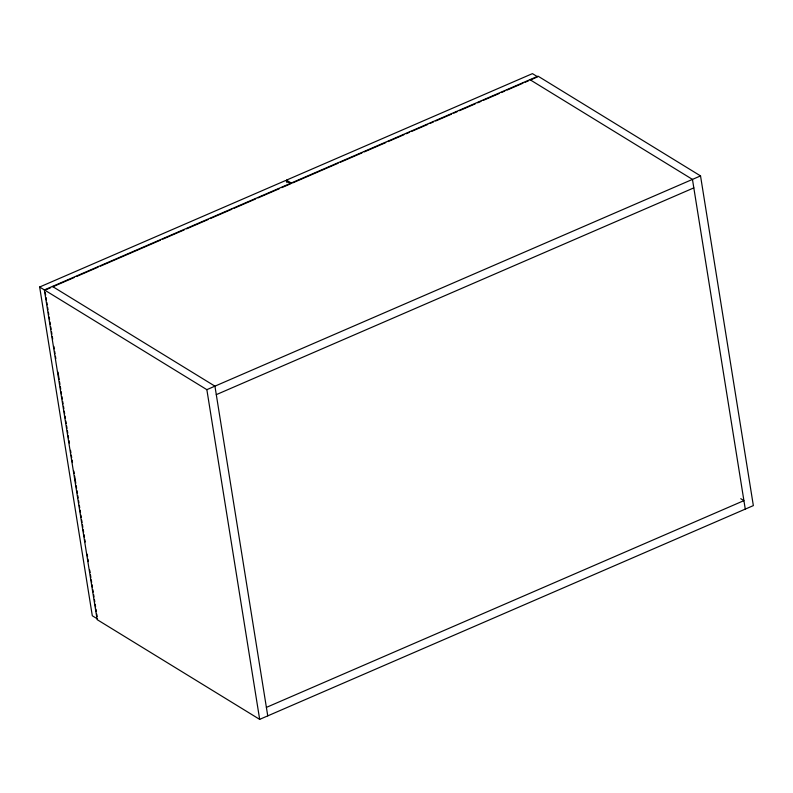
<?xml version="1.0" encoding="UTF-8"?>
<svg xmlns="http://www.w3.org/2000/svg" width="793" height="793" viewBox="0 0 793 793"><rect width="100%" height="100%" fill="white"/><g stroke="black" fill="none" stroke-linecap="round" stroke-linejoin="round"><path stroke-width="1.19" d="M97.529 618.976L92.305 615.764L39.65 287.007L285.599 180.517L290.813 183.718L281.753 187.644M286.888 182.568L286.491 180.12L532.44 73.63L537.664 76.842L530.854 79.786M46.004 289.723L50.544 287.76M52.804 286.779L74.344 277.451M76.604 276.47L98.144 267.142M100.414 266.161L160.483 240.15M162.743 239.169L184.283 229.851M186.543 228.87L208.083 219.542M210.343 218.561L231.883 209.233M234.153 208.252L255.683 198.934M257.953 197.953L279.483 188.625M292.845 182.836L338.185 163.209M340.455 162.228L361.985 152.9M364.255 151.919L385.785 142.601M388.055 141.62L403.924 134.741M406.185 133.759L409.584 132.292M411.854 131.311L427.724 124.442M429.984 123.46L433.384 121.983M435.654 121.002L451.524 114.133M453.784 113.151L457.184 111.684M459.454 110.703L475.324 103.824M477.594 102.842L480.994 101.375M483.254 100.394L499.124 93.524M501.394 92.543L504.794 91.066M507.054 90.085L522.924 83.215M525.194 82.234L528.594 80.767M39.65 287.007L206.854 389.66L700.536 175.907L753.35 505.607L259.668 719.37L97.162 619.64L44.349 289.931L538.031 76.168L700.536 175.907M216.291 394.646L693.816 187.882M266.389 707.396L743.913 500.631L740.751 498.688M529.952 79.667L692.458 179.396L745.271 509.106M286.491 180.12L291.715 183.332M52.427 286.432L214.933 386.161L267.747 715.871M206.854 389.66L259.668 719.37M45.26 292.657L45.657 295.095M46.044 297.544L46.44 299.982M46.827 302.43L47.223 304.879M47.61 307.317L48.006 309.766M48.393 312.204L48.789 314.652M49.176 317.101L49.572 319.539M49.959 321.988L50.355 324.426M50.742 326.875L51.139 329.323M51.525 331.761L51.922 334.21M52.308 336.648L52.705 339.097M53.874 346.432L54.271 348.87M54.658 351.319L55.054 353.757M55.441 356.206L55.837 358.654M57.988 372.095L59.168 379.431M59.554 381.869L59.951 384.318M60.337 386.756L60.734 389.204M61.12 391.653L61.517 394.091M61.904 396.54L62.3 398.978M62.687 401.427L63.083 403.875M63.47 406.313L63.866 408.762M64.253 411.2L64.649 413.649M65.036 416.097L65.432 418.535M65.819 420.984L66.215 423.422M66.602 425.871L66.999 428.309M67.385 430.758L67.782 433.206M68.168 435.644L68.565 438.093M68.951 440.531L69.348 442.98M70.518 450.315L70.914 452.753M71.301 455.202L71.697 457.65M72.084 460.089L72.48 462.537M73.848 471.092L74.235 473.53M74.631 475.978L75.801 483.314M76.197 485.752L76.584 488.201M76.98 490.649L77.367 493.087M77.764 495.536L78.15 497.974M78.547 500.423L78.933 502.861M79.33 505.31L79.716 507.758M80.113 510.196L80.499 512.645M80.896 515.083L81.282 517.532M81.679 519.98L82.066 522.418M82.462 524.867L82.849 527.305M83.245 529.754L83.632 532.202M84.028 534.641L84.415 537.089M84.811 539.527L85.198 541.976M87.161 554.198L87.547 556.636M87.944 559.085L88.33 561.533M89.698 570.088L90.095 572.526M90.481 574.975L90.878 577.413M91.264 579.861L91.661 582.31M92.047 584.748L92.444 587.197M92.831 589.635L93.227 592.084M93.614 594.532L94.01 596.97M94.397 599.419L94.793 601.857M95.18 604.306L95.576 606.754M95.963 609.193L96.359 611.641M96.746 614.079L97.142 616.528"/></g></svg>
